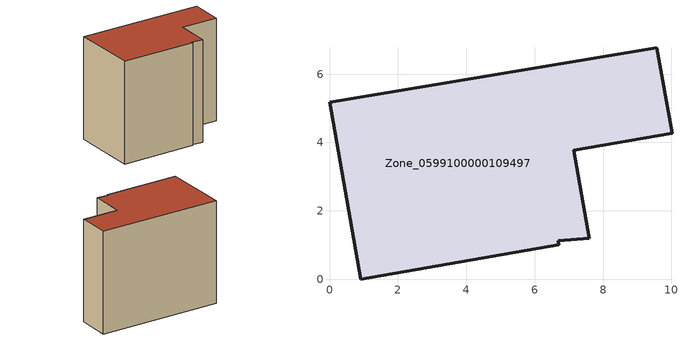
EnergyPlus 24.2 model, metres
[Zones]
Zone_0599100000109497
 floor ground (C_G): 6.71,1.01 0.92,0 0,5.17 9.57,6.77 10.02,4.27 7.14,3.77 7.59,1.2 6.69,1.12 z0
 wall outside (C_F): 9.57,6.77 0,5.17 0.92,0 6.71,1.01 6.69,1.12 7.59,1.2 7.14,3.77 10.02,4.27 9.57,6.77 z0:8.05
 roof outside (C_R): 0.92,0 6.71,1.01 6.69,1.12 7.59,1.2 7.14,3.77 10.02,4.27 9.57,6.77 0,5.17 z8.05
[BUILDING]
Pand.0599100000109497: North Axis=0; Terrain=City; Loads Convergence Tolerance Value=0.04; Temperature Convergence Tolerance Value=0.4; Solar Distribution=FullExterior; Maximum Number of Warmup Days=25; Minimum Number of Warmup Days=1
[Site:Location]
Rotterdam.The.Hague.AP_ZH_NLD Design_Conditions: Latitude=51.96; Longitude=4.45; Time Zone=1; Elevation=-4.5
[SITE:GROUNDTEMPERATURE:BUILDINGSURFACE]
18, 18, 18, 18, 18, 18, 18, 18, 18, 18, 18, 18
[MATERIAL] Thermal Absorptance=0.9; Solar Absorptance=0.7; Visible Absorptance=0.7
Name | Roughness | Thickness | Conductivity | Density | Specific Heat
G.TC.1946 | MediumSmooth | 0.15 | 1 | 540 | 1210
F.TC.1946 | Rough | 0.3 | 0.857143 | 1920 | 840
R.TC.1946 | MediumRough | 0.2 | 0.909091 | 1500 | 1000
[CONSTRUCTION]
C_G: G.TC.1946
C_F: F.TC.1946
C_R: R.TC.1946
[ZONE]
Zone_0599100000109497: Type=1; Multiplier=1; Ceiling Height=Autocalculate; Volume=Autocalculate; Floor Area=autocalculate; Part of Total Floor Area=Yes
[ZONEINFILTRATION:DESIGNFLOWRATE]
Infil_Zone_0599100000109497: Zone or ZoneList or Space or SpaceList=Zone_0599100000109497; Schedule=AlwaysOn; Design Flow Rate Calculation Method=Flow/Area; Flow Rate per Floor Area=0.003; Constant Term Coefficient=1; Temperature Term Coefficient=0; Velocity Term Coefficient=0; Velocity Squared Term Coefficient=0
[HVACTEMPLATE:ZONE:IDEALLOADSAIRSYSTEM]
Zone_0599100000109497: Maximum Heating Supply Air Temperature=50; Minimum Cooling Supply Air Temperature=13; Maximum Heating Supply Air Humidity Ratio=0.0156; Minimum Cooling Supply Air Humidity Ratio=0.0077; Heating Limit=NoLimit; Cooling Limit=NoLimit; Dehumidification Control Type=ConstantSensibleHeatRatio; Cooling Sensible Heat Ratio=0.7; Dehumidification Setpoint=60; Humidification Control Type=None; Humidification Setpoint=30; Outdoor Air Method=None; Outdoor Air Flow Rate per Person=0.00944; Outdoor Air Flow Rate per Zone Floor Area=0; Outdoor Air Flow Rate per Zone=0; Demand Controlled Ventilation Type=None; Outdoor Air Economizer Type=NoEconomizer; Heat Recovery Type=None; Sensible Heat Recovery Effectiveness=0.7; Latent Heat Recovery Effectiveness=0.65
[ZONECONTROL:THERMOSTAT]
ThermostatControl_Zone_0599100000109497: Zone or ZoneList=Zone_0599100000109497; Control Type Schedule=DualSetpointControlType; Control 1=Thermostat_Zone_0599100000109497; Temperature Difference Between Cutout And Setpoint=0
[THERMOSTATSETPOINT:DUALSETPOINT]
Thermostat_Zone_0599100000109497: Heating Setpoint Temperature Schedule=HeatingSetpoint_Zone_0599100000109497; Cooling Setpoint Temperature Schedule=CoolingSetpoint_Zone_0599100000109497
[SCHEDULE:COMPACT]
HeatingSetpoint_Zone_0599100000109497: Through: 12/31, For: AllDays, Until: 24:00, 21
CoolingSetpoint_Zone_0599100000109497: Through: 12/31, For: AllDays, Until: 24:00, 24
DualSetpointControlType: Through: 12/31, For: AllDays, Until: 24:00, 4
AlwaysOn: Through: 12/31, For: AllDays, Until: 24:00, 1
